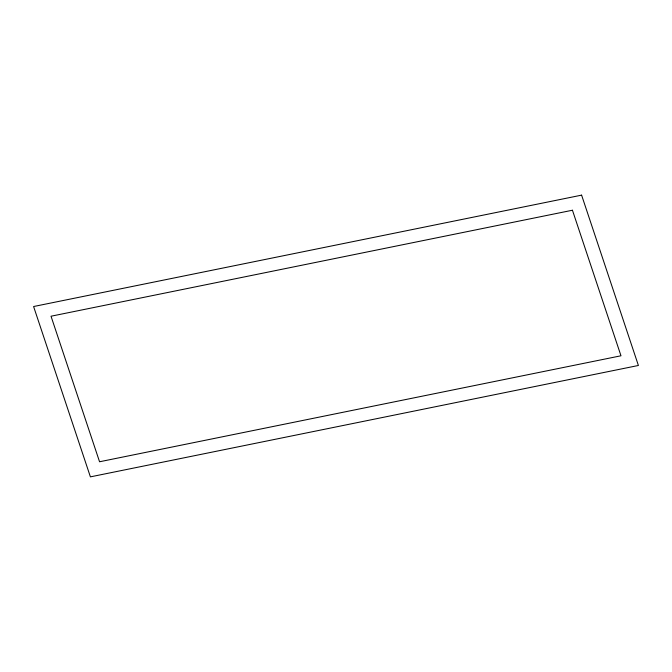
<?xml version="1.0" encoding="UTF-8"?>
<svg xmlns="http://www.w3.org/2000/svg" width="672" height="672" viewBox="0 0 672 672"><rect width="100%" height="100%" fill="white"/><g stroke="black" fill="none" stroke-linecap="round" stroke-linejoin="round"><path stroke-width="1.01" d="M581.599 195.14L33.6 306.524L90.401 476.86L638.4 365.476L581.599 195.14M572.443 210.235L51.022 316.218L99.557 461.765L620.978 355.782L572.443 210.235"/></g></svg>
